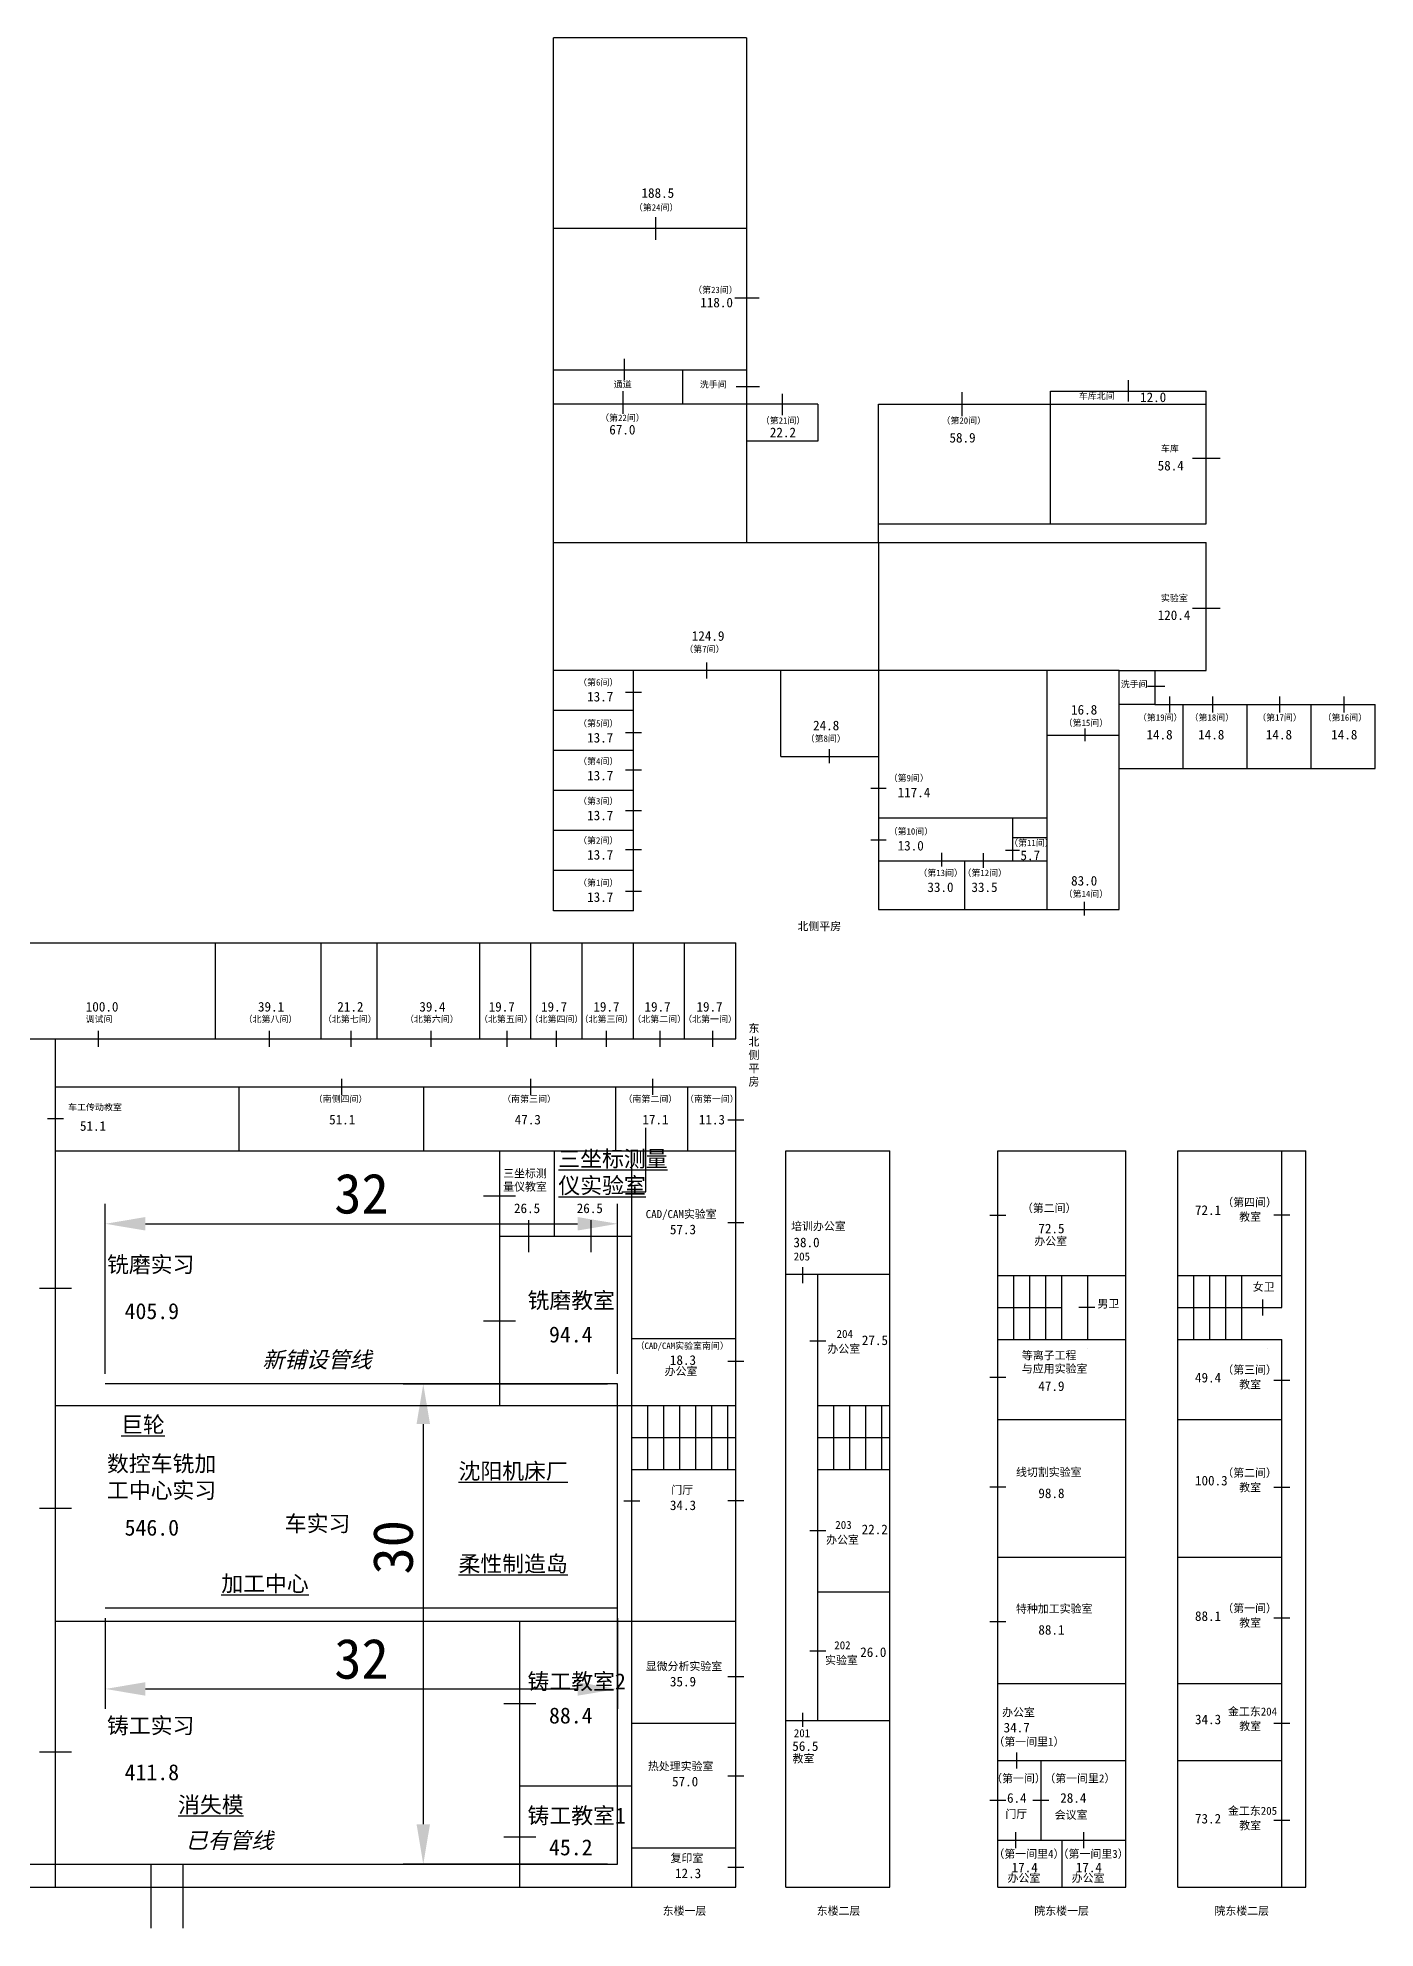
# Model space of a CAD drawing. Header units: millimetres. Extents: x 619 to 815, y 327 to 446.
# Drawn here: x 731.4 to 815, y 327.5 to 445.6 of the extents above; entities that cross this region are included whole.
import ezdxf

# ---------------------------------------------------------------- set-up
doc = ezdxf.new("R2010")
doc.units = ezdxf.units.MM
doc.styles.add('big', font='', dxfattribs={"height": 1})
doc.styles.add('name', font='', dxfattribs={"height": 0.5})
doc.styles.add('new', font='', dxfattribs={"height": 0.6})
doc.styles.get('big').set_extended_font_data('SimSun')
doc.styles.get('name').set_extended_font_data('SimSun')
doc.styles.get('new').set_extended_font_data('SimSun')
doc.dimstyles.new('ISO-25', dxfattribs={"dimtxt": 2.5, "dimasz": 2.5, "dimexe": 1.25, "dimexo": 0.625, "dimtad": 1, "dimtxsty": 'Standard', "dimcen": 2.5, "dimadec": 0, "dimazin": 0, "dimtfac": 1, "dimtmove": 0, "dimatfit": 3, "dimfxl": 1, "dimarcsym": 0})

# ---------------------------------------------------------------- blocks, each defined once
blk = doc.blocks.new('*D3')
at = {"color": 0, "lineweight": -2}
for p, q in [((735.66, 362.09), (735.66, 372.72)), ((767.66, 362.09), (767.66, 372.72)), ((738.16, 371.47), (765.16, 371.47))]:
    blk.add_line(p, q, dxfattribs=at)
at = {"color": 0}
for points in [[(738.16, 371.89), (738.16, 371.05), (735.66, 371.47)], [(765.16, 371.89), (765.16, 371.05), (767.66, 371.47)]]:
    blk.add_solid(points, dxfattribs=at)
at = {"layer": 'Defpoints', "color": 0}
for p in [(767.66, 371.47), (735.66, 361.46), (767.66, 361.46)]:
    blk.add_point(p, dxfattribs=at)
at = {"color": 0, "insert": (751.66, 373.34), "char_height": 2.5, "attachment_point": 5}
blk.add_mtext('32', dxfattribs=at)
blk = doc.blocks.new('*D4')
at = {"color": 0, "lineweight": -2}
for p, q in [((735.66, 346.84), (735.66, 341.16)), ((767.66, 346.84), (767.66, 341.16)), ((738.16, 342.41), (765.16, 342.41))]:
    blk.add_line(p, q, dxfattribs=at)
at = {"color": 0}
for points in [[(738.16, 342.83), (738.16, 341.99), (735.66, 342.41)], [(765.16, 342.83), (765.16, 341.99), (767.66, 342.41)]]:
    blk.add_solid(points, dxfattribs=at)
at = {"layer": 'Defpoints', "color": 0}
for p in [(735.66, 347.46), (767.66, 347.46), (767.66, 342.41)]:
    blk.add_point(p, dxfattribs=at)
at = {"color": 0, "insert": (751.66, 344.28), "char_height": 2.5, "attachment_point": 5}
blk.add_mtext('32', dxfattribs=at)
blk = doc.blocks.new('*D5')
at = {"color": 0, "lineweight": -2}
for p, q in [((767.03, 361.46), (754.27, 361.46)), ((755.52, 358.96), (755.52, 333.96)), ((767.03, 331.46), (754.27, 331.46))]:
    blk.add_line(p, q, dxfattribs=at)
at = {"color": 0}
for points in [[(755.1, 358.96), (755.94, 358.96), (755.52, 361.46)], [(755.1, 333.96), (755.94, 333.96), (755.52, 331.46)]]:
    blk.add_solid(points, dxfattribs=at)
at = {"layer": 'Defpoints', "color": 0}
for p in [(767.66, 361.46), (755.52, 331.46), (767.66, 331.46)]:
    blk.add_point(p, dxfattribs=at)
at = {"color": 0, "insert": (753.64, 351.26), "char_height": 2.5, "attachment_point": 5, "rotation": 90}
blk.add_mtext('30', dxfattribs=at)

msp = doc.modelspace()

# ---------------------------------------------------------------- linework, layer by layer
for p, q in [((763.644, 391.031), (763.644, 445.562)), ((775.7, 445.562), (763.644, 445.562)), ((775.7, 445.562), (775.7, 414.036)), ((775.7, 433.655), (763.644, 433.655)), ((770.052, 432.94), (770.052, 434.359)), ((774.986, 429.312), (776.493, 429.312)), ((768.073, 425.501), (768.073, 424.168)), ((775.7, 424.799), (763.644, 424.799)), ((771.707, 424.799), (771.707, 422.681)), ((799.546, 424.182), (799.546, 422.85)), ((767.986, 423.48), (767.986, 422.061)), ((775.067, 423.788), (776.516, 423.788)), ((777.965, 421.978), (777.965, 423.33)), ((789.159, 423.414), (789.159, 421.927)), ((794.704, 415.2), (794.704, 423.486)), ((794.704, 423.486), (804.424, 423.486)), ((804.424, 415.2), (804.424, 423.486)), ((780.165, 422.681), (763.644, 422.681)), ((780.165, 422.681), (780.165, 420.369)), ((783.943, 414.036), (783.943, 422.681)), ((783.943, 422.681), (804.424, 422.681)), ((780.165, 420.369), (775.7, 420.369)), ((803.566, 419.306), (805.297, 419.306)), ((783.943, 415.2), (804.424, 415.2)), ((763.644, 414.036), (783.943, 414.036)), ((783.943, 414.036), (783.943, 391.096)), ((783.943, 414.036), (804.424, 414.036)), ((804.424, 406.031), (804.424, 414.036)), ((803.566, 409.923), (805.297, 409.923)), ((773.2, 406.531), (773.2, 405.531)), ((798.974, 406.031), (763.644, 406.031)), ((768.644, 391.031), (768.644, 406.031)), ((777.846, 400.665), (777.846, 406.031)), ((794.471, 406.031), (794.471, 391.096)), ((798.974, 391.096), (798.974, 406.031)), ((798.974, 406.031), (804.424, 406.031)), ((801.217, 406.031), (801.217, 403.919)), ((768.144, 404.691), (769.144, 404.691)), ((801.217, 403.919), (798.974, 403.919)), ((800.75, 405.053), (801.46, 405.053)), ((801.217, 403.919), (814.974, 403.919)), ((801.46, 405.053), (801.831, 405.053)), ((802.133, 404.419), (802.133, 403.419)), ((802.974, 399.919), (802.974, 403.919)), ((804.809, 404.419), (804.809, 403.419)), ((806.974, 399.919), (806.974, 403.919)), ((808.995, 404.419), (808.995, 403.419)), ((810.974, 399.919), (810.974, 403.919)), ((813.01, 404.419), (813.01, 403.419)), ((814.974, 399.919), (814.974, 403.919)), ((768.644, 403.531), (763.644, 403.531)), ((768.144, 402.163), (769.144, 402.163)), ((794.471, 401.989), (798.974, 401.989)), ((796.838, 402.411), (796.838, 401.621)), ((768.644, 401.031), (763.644, 401.031)), ((777.846, 400.665), (783.943, 400.665)), ((780.872, 401.12), (780.872, 400.253)), ((768.144, 399.824), (769.144, 399.824)), ((798.974, 399.919), (814.974, 399.919)), ((768.644, 398.531), (763.644, 398.531)), ((783.483, 398.691), (784.437, 398.691)), ((768.144, 397.296), (769.144, 397.296)), ((783.943, 396.829), (794.471, 396.829)), ((792.345, 394.142), (792.345, 396.829)), ((768.644, 396.031), (763.644, 396.031)), ((768.144, 394.843), (769.144, 394.843)), ((783.483, 395.46), (784.437, 395.46)), ((787.881, 394.646), (787.881, 393.786)), ((790.486, 394.623), (790.486, 393.716)), ((791.882, 394.809), (792.767, 394.809)), ((792.345, 395.61), (794.471, 395.61)), ((768.644, 393.531), (763.644, 393.531)), ((783.943, 394.142), (794.471, 394.142)), ((789.334, 394.142), (789.334, 391.096)), ((768.144, 392.257), (769.144, 392.257)), ((768.644, 391.031), (763.644, 391.031)), ((783.943, 391.096), (798.974, 391.096)), ((796.792, 391.577), (796.792, 390.74)), ((684.045, 389.031), (775.045, 389.031)), ((742.545, 383.031), (742.545, 389.031)), ((749.145, 383.031), (749.145, 389.031)), ((752.645, 383.031), (752.645, 389.031)), ((759.045, 383.031), (759.045, 389.031)), ((762.245, 383.031), (762.245, 389.031)), ((765.445, 383.031), (765.445, 389.031)), ((768.645, 383.031), (768.645, 389.031)), ((771.845, 383.031), (771.845, 389.031)), ((775.045, 383.031), (775.045, 389.031)), ((726.545, 383.031), (775.045, 383.031)), ((732.545, 380.031), (732.545, 383.031)), ((735.218, 383.531), (735.218, 382.531)), ((745.901, 383.531), (745.901, 382.531)), ((750.999, 383.531), (750.999, 382.531)), ((755.986, 383.531), (755.986, 382.531)), ((760.73, 383.531), (760.73, 382.531)), ((763.822, 383.531), (763.822, 382.531)), ((766.937, 383.531), (766.937, 382.531)), ((770.292, 383.531), (770.292, 382.531)), ((773.574, 383.531), (773.574, 382.531)), ((750.41, 380.531), (750.41, 379.531)), ((762.217, 380.531), (762.217, 379.531)), ((769.836, 380.531), (769.836, 379.531)), ((732.545, 376.031), (732.545, 380.031)), ((732.545, 380.031), (775.045, 380.031)), ((744.01, 376.031), (744.01, 380.031)), ((755.545, 376.031), (755.545, 380.031)), ((767.545, 376.031), (767.545, 380.031)), ((772.045, 376.031), (772.045, 380.031)), ((775.045, 376.031), (775.045, 380.031)), ((732.045, 378.05), (733.045, 378.05)), ((774.545, 377.968), (775.545, 377.968)), ((769.422, 373.472), (769.422, 377.472)), ((732.545, 330.031), (732.545, 376.031)), ((732.545, 376.031), (775.045, 376.031)), ((732.545, 376.031), (768.545, 376.031)), ((760.277, 376.031), (760.277, 360.124)), ((763.687, 376.031), (763.687, 370.694)), ((768.545, 330.031), (768.545, 376.031)), ((768.545, 376.031), (775.045, 376.031)), ((775.045, 330.031), (775.045, 376.031)), ((778.163, 330.031), (778.163, 376.031)), ((778.163, 376.031), (784.663, 376.031)), ((784.663, 330.031), (784.663, 376.031)), ((791.402, 376.031), (799.402, 376.031)), ((791.402, 330.031), (791.402, 376.031)), ((799.402, 330.031), (799.402, 376.031)), ((802.653, 330.031), (802.653, 376.031)), ((802.653, 376.031), (810.653, 376.031)), ((809.153, 366.236), (809.153, 376.031)), ((810.653, 330.031), (810.653, 376.031)), ((759.277, 373.226), (761.277, 373.226)), ((767.922, 373.472), (769.422, 373.472)), ((808.653, 372.025), (809.653, 372.025)), ((762.089, 371.694), (762.089, 369.694)), ((765.985, 371.694), (765.985, 369.694)), ((774.545, 371.542), (775.545, 371.542)), ((791.902, 371.978), (790.902, 371.978)), ((760.277, 370.694), (768.545, 370.694)), ((779.209, 368.76), (779.209, 367.76)), ((731.545, 367.441), (733.545, 367.441)), ((778.163, 368.313), (784.663, 368.313)), ((780.163, 340.431), (780.163, 368.313)), ((791.402, 368.236), (799.402, 368.236)), ((792.402, 364.236), (792.402, 368.236)), ((793.402, 364.236), (793.402, 368.236)), ((794.402, 364.236), (794.402, 368.236)), ((795.402, 364.236), (795.402, 368.236)), ((797.007, 368.236), (797.007, 364.236)), ((802.653, 368.236), (809.153, 368.236)), ((803.653, 364.236), (803.653, 368.236)), ((804.653, 364.236), (804.653, 368.236)), ((805.653, 364.236), (805.653, 368.236)), ((806.653, 364.236), (806.653, 368.236)), ((791.402, 366.236), (795.402, 366.236)), ((796.473, 366.254), (797.467, 366.254)), ((802.653, 366.236), (806.653, 366.236)), ((806.653, 366.236), (809.153, 366.236)), ((807.937, 366.736), (807.937, 365.736)), ((759.277, 365.397), (761.277, 365.397)), ((768.545, 364.308), (775.045, 364.308)), ((779.663, 364.152), (780.663, 364.152)), ((791.402, 364.236), (799.402, 364.236)), ((802.653, 364.236), (809.153, 364.236)), ((809.153, 330.031), (809.153, 364.236)), ((774.545, 362.89), (775.545, 362.89)), ((797.007, 363.666), (797.007, 363.663)), ((808.258, 363.666), (808.258, 363.663)), ((791.902, 361.87), (790.902, 361.87)), ((808.653, 361.703), (809.653, 361.703)), ((732.545, 360.124), (768.545, 360.124)), ((768.545, 360.124), (775.045, 360.124)), ((768.545, 360.124), (775.045, 360.124)), ((769.545, 356.124), (769.545, 360.124)), ((770.545, 356.124), (770.545, 360.124)), ((771.545, 356.124), (771.545, 360.124)), ((772.545, 356.124), (772.545, 360.124)), ((773.545, 356.124), (773.545, 360.124)), ((774.545, 356.124), (774.545, 360.124)), ((780.163, 360.124), (784.663, 360.124)), ((780.163, 360.124), (784.663, 360.124)), ((781.163, 356.124), (781.163, 360.124)), ((782.163, 356.124), (782.163, 360.124)), ((783.163, 356.124), (783.163, 360.124)), ((784.163, 356.124), (784.163, 360.124)), ((791.402, 359.239), (799.402, 359.239)), ((802.653, 359.239), (809.153, 359.239)), ((768.545, 358.124), (775.045, 358.124)), ((780.163, 358.124), (784.663, 358.124)), ((768.545, 356.124), (775.045, 356.124)), ((768.545, 356.124), (775.045, 356.124)), ((780.163, 356.124), (784.663, 356.124)), ((791.902, 355.024), (790.902, 355.024)), ((808.653, 355.007), (809.653, 355.007)), ((731.545, 353.713), (733.545, 353.713)), ((768.045, 354.152), (769.045, 354.152)), ((774.545, 354.187), (775.545, 354.187)), ((779.663, 352.308), (780.663, 352.308)), ((791.402, 350.637), (799.402, 350.637)), ((802.653, 350.637), (809.153, 350.637)), ((780.163, 348.48), (784.663, 348.48)), ((732.545, 346.65), (768.545, 346.65)), ((761.545, 330.031), (761.545, 346.65)), ((768.545, 346.65), (775.045, 346.65)), ((791.902, 346.598), (790.902, 346.598)), ((808.653, 346.86), (809.653, 346.86)), ((779.663, 344.791), (780.663, 344.791)), ((774.545, 343.184), (775.545, 343.184)), ((791.402, 342.76), (799.402, 342.76)), ((802.653, 342.76), (809.153, 342.76)), ((760.545, 341.496), (762.545, 341.496)), ((768.545, 340.278), (775.045, 340.278)), ((778.163, 340.431), (784.663, 340.431)), ((779.215, 340.922), (779.215, 340.046)), ((808.653, 340.263), (809.653, 340.263)), ((731.545, 338.486), (733.545, 338.486)), ((791.402, 337.937), (799.402, 337.937)), ((792.593, 337.437), (792.593, 338.437)), ((794.1, 337.937), (794.1, 332.954)), ((802.653, 337.937), (809.153, 337.937)), ((774.545, 336.977), (775.545, 336.977)), ((761.545, 336.349), (768.545, 336.349)), ((791.902, 335.442), (790.902, 335.442)), ((793.6, 335.457), (794.6, 335.457)), ((808.653, 334.222), (809.653, 334.222)), ((760.545, 333.176), (762.545, 333.176)), ((792.516, 333.454), (792.516, 332.454)), ((796.766, 333.454), (796.766, 332.454)), ((768.545, 332.481), (775.045, 332.481)), ((791.402, 332.954), (799.402, 332.954)), ((795.413, 332.954), (795.413, 330.031)), ((695.14, 331.463), (767.659, 331.463)), ((738.52, 327.463), (738.52, 331.463)), ((740.52, 327.463), (740.52, 331.463)), ((774.545, 331.271), (775.545, 331.271)), ((684.045, 330.031), (768.545, 330.031)), ((768.545, 330.031), (775.045, 330.031)), ((778.163, 330.031), (784.663, 330.031)), ((791.402, 330.031), (799.402, 330.031)), ((802.653, 330.031), (810.653, 330.031))]:
    msp.add_line(p, q)
at = {"color": 1}
for p, q in [((767.659, 361.463), (735.659, 361.463)), ((767.659, 331.463), (767.659, 361.463)), ((767.659, 347.463), (735.659, 347.463))]:
    msp.add_line(p, q, dxfattribs=at)

# ---------------------------------------------------------------- texts
at = {"attachment_point": 1}
for s, insert, char_height, width, style in [('{\\C0;188.5}', (769.149, 436.167), 0.6, 8.57333, 'new'), ('{\\H0.8x;（第24间）}', (768.67, 435.164), 0.5, 5.2666, 'name'), ('{\\H0.8x;（第23间）}', (772.376, 430.014), 0.5, 5.2666, 'name'), ('{\\C0;118.0}', (772.82, 429.324), 0.6, 8.57333, 'new'), ('{\\H0.8x;通道}', (767.415, 424.11), 0.5, 5.2666, 'name'), ('{\\H0.8x;洗手间}', (772.788, 424.11), 0.5, 5.2666, 'name'), ('{\\H0.8x;车库北间}', (796.465, 423.388), 0.5, 5.2666, 'name'), ('{\\C0;12.0}', (800.289, 423.406), 0.6, 8.57333, 'new'), ('{\\H0.8x;（第22间）}', (766.567, 422.023), 0.5, 5.2666, 'name'), ('{\\H0.8x;（第21间）}', (776.596, 421.851), 0.5, 5.2666, 'name'), ('{\\H0.8x;（第20间）}', (787.885, 421.851), 0.5, 5.2666, 'name'), ('{\\C0;67.0}', (767.137, 421.383), 0.6, 8.57333, 'new'), ('{\\C0;22.2}', (777.166, 421.211), 0.6, 8.57333, 'new'), ('{\\C0;58.9}', (788.385, 420.88), 0.6, 8.57333, 'new'), ('{\\H0.8x;车库}', (801.592, 420.107), 0.5, 5.2666, 'name'), ('{\\C0;58.4}', (801.388, 419.136), 0.6, 8.57333, 'new'), ('{\\H0.8x;实验室}', (801.592, 410.762), 0.5, 5.2666, 'name'), ('{\\C0;120.4}', (801.388, 409.792), 0.6, 8.57333, 'new'), ('{\\H0.8x;（第7间）}', (771.825, 407.575), 0.5, 5.2666, 'name'), ('{\\C0;124.9}', (772.289, 408.494), 0.6, 8.57333, 'new'), ('{\\H0.8x;（第6间）}', (765.191, 405.497), 0.5, 5.2666, 'name'), ('{\\H0.8x;洗手间}', (799.082, 405.383), 0.5, 5.2666, 'name'), ('{\\C0;13.7}', (765.754, 404.702), 0.6, 8.57333, 'new'), ('{\\H0.8x;（第5间）}', (765.191, 402.933), 0.5, 5.2666, 'name'), ('{\\C0;24.8}', (779.867, 402.902), 0.6, 8.57333, 'new'), ('{\\H0.8x;（第15间）}', (795.517, 402.966), 0.5, 5.2666, 'name'), ('{\\C0;16.8}', (795.981, 403.886), 0.6, 8.57333, 'new'), ('{\\H0.8x;（第19间）}', (800.154, 403.3), 0.5, 5.2666, 'name'), ('{\\H0.8x;（第18间）}', (803.381, 403.3), 0.5, 5.2666, 'name'), ('{\\H0.8x;（第17间）}', (807.61, 403.3), 0.5, 5.2666, 'name'), ('{\\H0.8x;（第16间）}', (811.69, 403.3), 0.5, 5.2666, 'name'), ('{\\C0;13.7}', (765.754, 402.138), 0.6, 8.57333, 'new'), ('{\\H0.8x;（第8间）}', (779.403, 401.983), 0.5, 5.2666, 'name'), ('{\\C0;14.8}', (800.692, 402.329), 0.6, 8.57333, 'new'), ('{\\C0;14.8}', (803.92, 402.329), 0.6, 8.57333, 'new'), ('{\\C0;14.8}', (808.148, 402.329), 0.6, 8.57333, 'new'), ('{\\C0;14.8}', (812.229, 402.329), 0.6, 8.57333, 'new'), ('{\\H0.8x;（第4间）}', (765.191, 400.568), 0.5, 5.2666, 'name'), ('{\\C0;13.7}', (765.754, 399.773), 0.6, 8.57333, 'new'), ('{\\H0.8x;（第9间）}', (784.585, 399.517), 0.5, 5.2666, 'name'), ('{\\H0.8x;（第3间）}', (765.191, 398.079), 0.5, 5.2666, 'name'), ('{\\C0;117.4}', (785.148, 398.722), 0.6, 8.57333, 'new'), ('{\\C0;13.7}', (765.754, 397.283), 0.6, 8.57333, 'new'), ('{\\H0.8x;（第2间）}', (765.191, 395.62), 0.5, 5.2666, 'name'), ('{\\H0.8x;（第10间）}', (784.585, 396.186), 0.5, 5.2666, 'name'), ('{\\C0;13.7}', (765.754, 394.825), 0.6, 8.57333, 'new'), ('{\\C0;13.0}', (785.148, 395.391), 0.6, 8.57333, 'new'), ('{\\H0.8x;（第11间）}', (792.111, 395.465), 0.5, 5.2666, 'name'), ('{\\C0;5.7}', (792.817, 394.788), 0.6, 8.57333, 'new'), ('{\\H0.8x;（第13间）}', (786.442, 393.592), 0.5, 5.2666, 'name'), ('{\\H0.8x;（第12间）}', (789.194, 393.592), 0.5, 5.2666, 'name'), ('{\\H0.8x;（第1间）}', (765.191, 392.977), 0.5, 5.2666, 'name'), ('{\\C0;13.7}', (765.754, 392.182), 0.6, 8.57333, 'new'), ('{\\C0;33.0}', (787.005, 392.797), 0.6, 8.57333, 'new'), ('{\\C0;33.5}', (789.757, 392.797), 0.6, 8.57333, 'new'), ('{\\H0.8x;（第14间）}', (795.517, 392.282), 0.5, 5.2666, 'name'), ('{\\C0;83.0}', (795.981, 393.201), 0.6, 8.57333, 'new'), ('北侧平房', (778.893, 390.306), 0.5, 6.65661, 'name'), ('{\\C0;100.0}', (734.439, 385.329), 0.6, 8.57333, 'new'), ('{\\C0;39.1}', (745.196, 385.329), 0.6, 8.57333, 'new'), ('{\\C0;21.2}', (750.151, 385.329), 0.6, 8.57333, 'new'), ('{\\C0;39.4}', (755.274, 385.329), 0.6, 8.57333, 'new'), ('{\\C0;19.7}', (759.604, 385.329), 0.6, 8.57333, 'new'), ('{\\C0;19.7}', (762.873, 385.329), 0.6, 8.57333, 'new'), ('{\\C0;19.7}', (766.142, 385.329), 0.6, 8.57333, 'new'), ('{\\C0;19.7}', (769.337, 385.329), 0.6, 8.57333, 'new'), ('{\\C0;19.7}', (772.582, 385.329), 0.6, 8.57333, 'new'), ('{\\H0.8x;调试间}', (734.424, 384.457), 0.5, 5.2666, 'name'), ('{\\H0.8x;（北第八间）}', (744.296, 384.457), 0.5, 5.2666, 'name'), ('{\\H0.8x;（北第七间）}', (749.251, 384.457), 0.5, 5.2666, 'name'), ('{\\H0.8x;（北第六间）}', (754.374, 384.457), 0.5, 5.2666, 'name'), ('{\\H0.8x;（北第五间）}', (759.002, 384.457), 0.5, 5.2666, 'name'), ('{\\H0.8x;（北第四间）}', (762.158, 384.457), 0.5, 5.2666, 'name'), ('{\\H0.8x;（北第三间）}', (765.283, 384.457), 0.5, 5.2666, 'name'), ('{\\H0.8x;（北第二间）}', (768.579, 384.457), 0.5, 5.2666, 'name'), ('{\\H0.8x;（北第一间）}', (771.754, 384.457), 0.5, 5.2666, 'name'), ('东\\P北\\P侧\\P平\\P房', (775.832, 383.929), 0.5, 6.65661, 'name'), ('{\\H0.8x;（南侧四间）}', (748.673, 379.471), 0.5, 5.2666, 'name'), ('{\\H0.8x;（南第三间）}', (760.447, 379.471), 0.5, 5.2666, 'name'), ('{\\H0.8x;（南第二间）}', (768.023, 379.471), 0.5, 5.2666, 'name'), ('{\\H0.8x;（南第一间）}', (771.86, 379.471), 0.5, 5.2666, 'name'), ('{\\H0.8x;车工传动教室}', (733.334, 378.952), 0.5, 5.2666, 'name'), ('{\\C0;51.1}', (749.64, 378.279), 0.6, 8.57333, 'new'), ('{\\C0;47.3}', (761.231, 378.279), 0.6, 8.57333, 'new'), ('{\\C0;17.1}', (769.204, 378.279), 0.6, 8.57333, 'new'), ('{\\C0;11.3}', (772.73, 378.279), 0.6, 8.57333, 'new'), ('{\\C0;51.1}', (734.076, 377.881), 0.6, 8.57333, 'new'), ('{\\L三坐标测量仪实验室}', (763.958, 376.031), 1, 7.08095, 'big'), ('三坐标测\\P量仪教室', (760.51, 374.869), 0.5, 6.65661, 'name'), ('26.5', (761.186, 372.739), 0.6, 8.57333, 'new'), ('26.5', (765.103, 372.739), 0.6, 8.57333, 'new'), ('CAD/CAM实验室', (769.415, 372.326), 0.5, 7.28889, 'name'), ('（第二间）', (792.907, 372.698), 0.5, 8.52222, 'name'), ('72.1', (803.719, 372.624), 0.6, 4.93026, 'new'), ('（第四间）', (805.426, 373.064), 0.5, 7.28889, 'name'), ('教室', (806.48, 372.154), 0.5, 7.28889, 'name'), ('57.3', (770.924, 371.419), 0.6, 4.93026, 'new'), ('培训办公室', (778.496, 371.57), 0.5, 7.28889, 'name'), ('72.5', (793.937, 371.475), 0.6, 4.93026, 'new'), ('38.0', (778.641, 370.608), 0.6, 4.93026, 'new'), ('205', (778.655, 369.677), 0.5, 7.28889, 'name'), ('办公室', (793.684, 370.637), 0.5, 7.28889, 'name'), ('铣磨实习', (735.765, 369.428), 1, 7.08095, 'big'), ('铣磨教室', (762.031, 367.186), 1, 6.65661, 'big'), ('女卫', (807.331, 367.777), 0.5, 8.52222, 'name'), ('405.9', (736.865, 366.514), 1, 8.57333, 'big'), ('男卫', (797.629, 366.729), 0.5, 8.52222, 'name'), ('94.4', (763.372, 365.056), 1, 8.57333, 'big'), ('{\\H0.8x;（CAD/CAM实验室南间）}', (768.78, 364.05), 0.5, 8.44697, 'name'), ('办公室', (780.762, 363.908), 0.5, 7.28889, 'name'), ('204', (781.335, 364.84), 0.5, 7.28889, 'name'), ('27.5', (782.912, 364.495), 0.6, 4.93026, 'new'), ('{\\fSimSun|b0|i1|c134|p2;新铺设管线}', (745.466, 363.484), 1, 8.00438, 'big'), ('办公室', (770.594, 362.509), 0.5, 7.28889, 'name'), ('18.3', (770.924, 363.256), 0.6, 4.93026, 'new'), ('等离子工程\\P与应用实验室', (792.907, 363.5), 0.5, 8.52222, 'name'), ('（第三间）', (805.426, 362.6), 0.5, 7.28889, 'name'), ('47.9', (793.937, 361.63), 0.6, 4.93026, 'new'), ('49.4', (803.719, 362.16), 0.6, 4.93026, 'new'), ('教室', (806.48, 361.69), 0.5, 7.28889, 'name'), ('{\\L巨轮}', (736.646, 359.428), 1, 7.08095, 'big'), ('数控车铣加\\P工中心实习', (735.765, 356.987), 1, 9.50952, 'big'), ('{\\L沈阳机床厂}', (757.723, 356.52), 1, 7.08095, 'big'), ('线切割实验室', (792.541, 356.204), 0.5, 7.28889, 'name'), ('100.3', (803.719, 355.726), 0.6, 4.93026, 'new'), ('（第二间）', (805.426, 356.165), 0.5, 7.28889, 'name'), ('门厅', (771.012, 355.093), 0.5, 7.28889, 'name'), ('98.8', (793.937, 354.934), 0.6, 4.93026, 'new'), ('教室', (806.48, 355.256), 0.5, 7.28889, 'name'), ('车实习', (746.87, 353.239), 1, 7.08095, 'big'), ('34.3', (770.924, 354.186), 0.6, 4.93026, 'new'), ('546.0', (736.865, 352.988), 1, 8.57333, 'big'), ('办公室', (780.682, 351.978), 0.5, 7.28889, 'name'), ('203', (781.255, 352.909), 0.5, 7.28889, 'name'), ('22.2', (782.901, 352.679), 0.6, 4.93026, 'new'), ('{\\L柔性制造岛}', (757.723, 350.731), 1, 7.08095, 'big'), ('{\\L加工中心}', (742.906, 349.497), 1, 7.08095, 'big'), ('特种加工实验室', (792.541, 347.672), 0.5, 7.28889, 'name'), ('88.1', (803.719, 347.261), 0.6, 4.93026, 'new'), ('（第一间）', (805.426, 347.701), 0.5, 7.28889, 'name'), ('88.1', (793.937, 346.402), 0.6, 4.93026, 'new'), ('教室', (806.48, 346.791), 0.5, 7.28889, 'name'), ('202', (781.19, 345.389), 0.5, 7.28889, 'name'), ('26.0', (782.811, 345.009), 0.6, 4.93026, 'new'), ('显微分析实验室', (769.415, 344.077), 0.5, 7.28889, 'name'), ('实验室', (780.617, 344.457), 0.5, 7.28889, 'name'), ('铸工教室2', (762.031, 343.383), 1, 6.65661, 'big'), ('35.9', (770.924, 343.17), 0.6, 4.93026, 'new'), ('金工东204', (805.781, 341.248), 0.5, 7.28889, 'name'), ('铸工实习', (735.765, 340.62), 1, 7.08095, 'big'), ('88.4', (763.372, 341.253), 1, 8.57333, 'big'), ('办公室', (791.676, 341.201), 0.5, 7.28889, 'name'), ('34.7', (791.767, 340.296), 0.6, 4.93026, 'new'), ('34.3', (803.719, 340.808), 0.6, 4.93026, 'new'), ('教室', (806.48, 340.339), 0.5, 7.28889, 'name'), ('56.5', (778.566, 339.14), 0.6, 4.93026, 'new'), ('201', (778.665, 339.897), 0.5, 7.28889, 'name'), ('（第一间里1）', (791.132, 339.365), 0.5, 7.28889, 'name'), ('热处理实验室', (769.549, 337.832), 0.5, 7.28889, 'name'), ('教室', (778.583, 338.312), 0.5, 7.28889, 'name'), ('411.8', (736.865, 337.706), 1, 8.57333, 'big'), ('57.0', (771.058, 336.925), 0.6, 4.93026, 'new'), ('（第一间）', (790.99, 337.074), 0.5, 7.28889, 'name'), ('（第一间里2）', (794.313, 337.074), 0.5, 7.28889, 'name'), ('{\\L消失模}', (740.207, 335.678), 1, 7.08095, 'big'), ('6.4', (791.98, 335.9), 0.6, 4.93026, 'new'), ('28.4', (795.303, 335.9), 0.6, 4.93026, 'new'), ('铸工教室1', (762.031, 334.998), 1, 6.65661, 'big'), ('门厅', (791.878, 334.848), 0.5, 7.28889, 'name'), ('会议室', (794.959, 334.793), 0.5, 7.28889, 'name'), ('73.2', (803.719, 334.606), 0.6, 4.93026, 'new'), ('金工东205', (805.781, 335.046), 0.5, 7.28889, 'name'), ('{\\fSimSun|b0|i1|c134|p2;已有管线}', (740.681, 333.448), 1, 7.08095, 'big'), ('教室', (806.48, 334.136), 0.5, 7.28889, 'name'), ('45.2', (763.372, 333.015), 1, 8.57333, 'big'), ('复印室', (770.966, 332.098), 0.5, 7.28889, 'name'), ('（第一间里4）', (791.132, 332.354), 0.5, 7.28889, 'name'), ('（第一间里3）', (795.142, 332.354), 0.5, 7.28889, 'name'), ('12.3', (771.243, 331.191), 0.6, 4.93026, 'new'), ('办公室', (792.01, 330.851), 0.5, 7.28889, 'name'), ('17.4', (792.266, 331.559), 0.6, 4.93026, 'new'), ('办公室', (796.02, 330.851), 0.5, 7.28889, 'name'), ('17.4', (796.275, 331.559), 0.6, 4.93026, 'new'), ('东楼一层', (770.473, 328.799), 0.5, 6.65661, 'name'), ('东楼二层', (780.092, 328.799), 0.5, 6.65661, 'name'), ('院东楼一层', (793.682, 328.799), 0.5, 6.65661, 'name'), ('院东楼二层', (804.934, 328.799), 0.5, 6.65661, 'name')]:
    msp.add_mtext(s, dxfattribs=dict(at, insert=insert, char_height=char_height, width=width, style=style))

# ---------------------------------------------------------------- dimensions: what is measured, and where the dimension line sits
for base, p1, p2, picture, middle in [((767.659, 371.469), (735.659, 361.463), (767.659, 361.463), '*D3', (751.659, 371.469)), ((767.659, 342.41), (735.659, 347.463), (767.659, 347.463), '*D4', (751.659, 342.41))]:
    dim = msp.add_linear_dim(base=base, p1=p1, p2=p2, dimstyle='ISO-25')
    dim.commit()
    dim.dimension.update_dxf_attribs({"geometry": picture, "text_midpoint": middle, "dimtype": 160})
dim = msp.add_linear_dim(base=(755.519, 331.463), p1=(767.659, 361.463), p2=(767.659, 331.463), angle=90, dimstyle='ISO-25')
dim.commit()
dim.dimension.update_dxf_attribs({"geometry": '*D5', "text_midpoint": (755.519, 351.265), "dimtype": 160})

doc.saveas('drawing.dxf')
